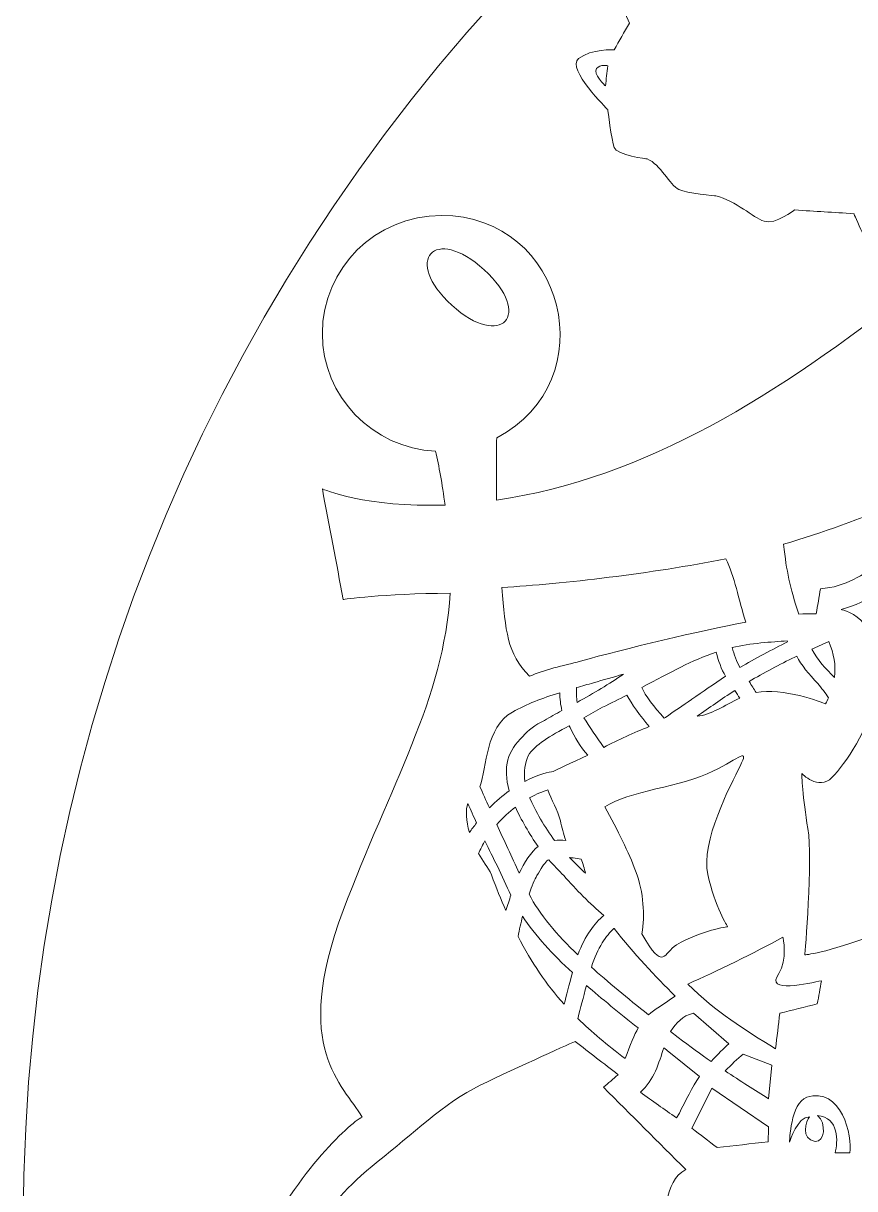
# Model space of a CAD drawing. Header units: inches. Extents: x 50 to 350, y -350 to -50.
# Drawn here: x 50 to 118.6, y -197.3 to -101.1 of the extents above; entities that cross this region are included whole.
import ezdxf

# ---------------------------------------------------------------- set-up
doc = ezdxf.new("R2010")
doc.units = ezdxf.units.IN
doc.header["$MEASUREMENT"] = 0
doc.layers.add('Layer 1', color=7, linetype='Continuous')

msp = doc.modelspace()

# ---------------------------------------------------------------- linework, layer by layer
at = {"layer": 'Layer 1', "lineweight": 0}
for points, knots in [([(350.001, -200), (350.001, -282.843), (282.843, -350.001), (200, -350.001), (117.158, -350.001), (50, -282.843), (50, -200), (50, -117.158), (117.158, -50), (200, -50), (282.843, -50), (350.001, -117.158), (350.001, -200)], [0, 0, 0, 0, 1, 1, 1, 2, 2, 2, 3, 3, 3, 4, 4, 4, 4]), ([(320.411, -122.268), (325.828, -122.268), (330.222, -126.99), (330.222, -132.811), (330.222, -137.591), (327.26, -141.628), (323.201, -142.92), (322.198, -145.036), (321.827, -146.287), (321.353, -147.726), (325.297, -148.286), (327.494, -148.286), (327.494, -148.286), (327.321, -150.582), (327.15, -152.879), (326.977, -155.175), (326.977, -155.175), (323.875, -154.754), (320.217, -154.077), (317.389, -168.073), (330.047, -175.517), (322.285, -187.649), (330.547, -195.985), (339.351, -213.693), (346.107, -229.363), (345.009, -234.853), (343.303, -236.687), (339.087, -240.176), (339.087, -240.176), (338.57, -243.963), (338.398, -247.319), (338.085, -253.433), (336.941, -259.108), (334.295, -264.596), (331.557, -270.277), (328.481, -275.73), (325.059, -280.999), (324.94, -278.994), (324.646, -277.055), (324.542, -276.065), (324.37, -274.429), (323.423, -275.376), (321.272, -276.581), (319.12, -277.785), (319.464, -278.216), (319.464, -278.216), (319.464, -278.216), (319.55, -281.572), (319.378, -288.027), (319.367, -288.451), (319.382, -288.802), (319.418, -289.093), (292.267, -325.414), (248.93, -348.932), (200.104, -348.932), (131.182, -348.932), (73.191, -302.075), (56.232, -238.489), (59.638, -233.878), (67.193, -226.172), (69.598, -226.601), (68.374, -223.839), (65.854, -215.648), (66.177, -209.528), (64.674, -206.102), (62.79, -204.965), (62.364, -202.535), (64.052, -201.874), (65.929, -202.198), (69.455, -202.499), (72.069, -196.426), (76.895, -191.827), (77.937, -191.343), (76.388, -188.587), (72.082, -185.832), (76.388, -174.292), (80.22, -164.023), (84.733, -156.754), (85.195, -148.116), (79.579, -148.152), (76.388, -148.63), (76.388, -148.63), (75.814, -145.588), (75.24, -142.545), (74.665, -139.502), (74.665, -139.502), (78.301, -141.082), (84.783, -140.834), (84.557, -139.074), (84.285, -137.604), (84.004, -136.391), (78.807, -136.144), (74.665, -131.887), (74.665, -126.672), (74.665, -121.298), (79.062, -116.941), (84.481, -116.941), (94.709, -116.941), (98.048, -130.593), (89.046, -135.288), (89.021, -136.746), (89.007, -138.563), (89.036, -140.434), (101.386, -138.61), (112.235, -131.75), (123.33, -123.028), (122.449, -122.752), (120.941, -122.14), (120.507, -121.211), (119.773, -119.639), (118.515, -116.808), (118.515, -116.808), (116.768, -116.669), (115.365, -116.615), (113.618, -116.475), (113.618, -116.475), (112.046, -117.733), (111.102, -117.418), (110.167, -117.107), (108.812, -115.741), (107.119, -115.322), (107.119, -115.322), (104.708, -115.112), (104.079, -114.798), (103.3, -114.408), (102.573, -112.711), (101.458, -112.282), (101.458, -112.282), (98.943, -111.967), (98.733, -111.339), (98.523, -110.71), (98.208, -108.194), (98.208, -108.194), (98.208, -108.194), (94.758, -104.841), (95.806, -104.002), (96.855, -103.164), (98.733, -103.267), (98.733, -103.267), (99.152, -102.533), (99.571, -101.8), (99.991, -101.066), (99.571, -100.092), (96.874, -94.937), (103.24, -96.558), (103.904, -95.894), (104.568, -95.23), (105.232, -94.566), (104.227, -88.901), (107.851, -89.87), (109.32, -89.849), (110.578, -88.941), (111.836, -88.032), (113.094, -87.124), (113.599, -82.681), (119.716, -84.242), (119.559, -84.137), (119.794, -83.981), (120.029, -83.824), (120.264, -83.667), (119.877, -83.332), (116.325, -82.538), (114.836, -83.272), (117.946, -80.197), (118.811, -79.162), (121.375, -76.117), (123.508, -73.584), (126.26, -70.29), (130.009, -68.648), (133.057, -67.312), (136.573, -70.036), (137.938, -71.19), (140.174, -70.422), (142.41, -69.653), (144.647, -68.884), (145.922, -65.908), (148.364, -66.107), (146.533, -68.36), (147.547, -68.15), (148.56, -67.941), (149.573, -67.731), (151.15, -65.152), (152.439, -66.167), (151.356, -67.521), (152.159, -67.487), (152.963, -67.452), (153.766, -67.416), (153.766, -67.416), (154.5, -66.788), (155.129, -66.997), (155.758, -67.207), (155.024, -67.836), (155.024, -67.836), (158.899, -68.678), (161.986, -72.309), (161.724, -78.332), (161.599, -81.215), (161.896, -83.273), (161.681, -85.13), (162.197, -84.456), (162.358, -84.23), (162.776, -83.632), (171.216, -71.576), (186.784, -59.761), (205.73, -59.934), (226.07, -60.119), (228.808, -60.967), (249.647, -77.845), (254.066, -81.424), (257.926, -85.561), (261.401, -89.944), (261.847, -89.205), (262.661, -88.14), (264.134, -86.63), (267.973, -82.69), (271.933, -81.753), (275.519, -81.107), (281.48, -80.033), (289.979, -81.324), (294.194, -85.588), (296.236, -87.654), (298.761, -92.681), (299.24, -94.675), (299.912, -97.473), (302.669, -101.005), (301.963, -102.993), (306.277, -110.169), (304.107, -108.027), (303.928, -111.502), (303.841, -113.184), (302.92, -116.36), (301.597, -117.285), (300.273, -118.21), (299.53, -117.808), (299.933, -118.463), (300.336, -119.117), (299.131, -120.057), (297.764, -121.339), (296.607, -122.424), (294.448, -123.275), (293.81, -123.511), (294.198, -124.262), (294.255, -124.702), (296.512, -124.654), (298.532, -124.611), (299.349, -124.267), (298.919, -125.169), (298.489, -126.072), (297.113, -128.952), (296.082, -129.769), (295.051, -130.585), (295.266, -131.746), (294.621, -131.531), (293.976, -131.316), (292.515, -129.253), (292.945, -130.413), (293.366, -131.552), (292.795, -131.615), (293.91, -133.686), (306.161, -141.595), (312.959, -145.744), (317.891, -147.09), (318.202, -145.937), (318.378, -144.393), (318.241, -143.095), (313.867, -142.033), (310.599, -137.832), (310.599, -132.811), (310.599, -126.99), (314.993, -122.268), (320.411, -122.268), (320.411, -122.268), (320.411, -122.268), (320.411, -122.268)], [0, 0, 0, 0, 1, 1, 1, 2, 2, 2, 3, 3, 3, 4, 4, 4, 5, 5, 5, 6, 6, 6, 7, 7, 7, 8, 8, 8, 9, 9, 9, 10, 10, 10, 11, 11, 11, 12, 12, 12, 13, 13, 13, 14, 14, 14, 15, 15, 15, 16, 16, 16, 17, 17, 17, 18, 18, 18, 19, 19, 19, 20, 20, 20, 21, 21, 21, 22, 22, 22, 23, 23, 23, 24, 24, 24, 25, 25, 25, 26, 26, 26, 27, 27, 27, 28, 28, 28, 29, 29, 29, 30, 30, 30, 31, 31, 31, 32, 32, 32, 33, 33, 33, 34, 34, 34, 35, 35, 35, 36, 36, 36, 37, 37, 37, 38, 38, 38, 39, 39, 39, 40, 40, 40, 41, 41, 41, 42, 42, 42, 43, 43, 43, 44, 44, 44, 45, 45, 45, 46, 46, 46, 47, 47, 47, 48, 48, 48, 49, 49, 49, 50, 50, 50, 51, 51, 51, 52, 52, 52, 53, 53, 53, 54, 54, 54, 55, 55, 55, 56, 56, 56, 57, 57, 57, 58, 58, 58, 59, 59, 59, 60, 60, 60, 61, 61, 61, 62, 62, 62, 63, 63, 63, 64, 64, 64, 65, 65, 65, 66, 66, 66, 67, 67, 67, 68, 68, 68, 69, 69, 69, 70, 70, 70, 71, 71, 71, 72, 72, 72, 73, 73, 73, 74, 74, 74, 75, 75, 75, 76, 76, 76, 77, 77, 77, 78, 78, 78, 79, 79, 79, 80, 80, 80, 81, 81, 81, 82, 82, 82, 83, 83, 83, 84, 84, 84, 85, 85, 85, 86, 86, 86, 87, 87, 87, 88, 88, 88, 89, 89, 89, 90, 90, 90, 91, 91, 91, 91]), ([(98.208, -104.6), (98.144, -105.152), (98.079, -105.704), (98.015, -106.256), (98.015, -106.256), (96.949, -105.24), (97.272, -104.826), (97.595, -104.412), (98.273, -104.6), (98.208, -104.6), (98.208, -104.6), (98.208, -104.6), (98.208, -104.6)], [0, 0, 0, 0, 1, 1, 1, 2, 2, 2, 3, 3, 3, 4, 4, 4, 4]), ([(88.01, -121.417), (92.092, -125.126), (89.429, -128.058), (85.346, -124.348), (81.264, -120.639), (83.927, -117.708), (88.01, -121.417), (88.01, -121.417), (88.01, -121.417), (88.01, -121.417)], [0, 0, 0, 0, 1, 1, 1, 2, 2, 2, 3, 3, 3, 3]), ([(113.959, -149.844), (113.221, -147.527), (112.962, -146.388), (112.711, -144.073), (118.958, -142.242), (126.277, -139.015), (128.139, -138.149), (128.106, -138.349), (127.887, -139.952), (127.419, -140.93), (127.116, -140.705), (126.469, -140.653), (126.165, -140.428), (126.165, -140.428), (121.862, -143.784), (120.657, -143.784), (119.452, -143.784), (120.657, -145.678), (120.657, -145.678), (119.275, -146.517), (117.876, -147.611), (115.751, -147.744), (115.636, -148.432), (115.522, -149.12), (115.407, -149.809), (115.407, -149.809), (114.876, -149.791), (113.959, -149.844), (113.959, -149.844), (113.959, -149.844), (113.959, -149.844)], [0, 0, 0, 0, 1, 1, 1, 2, 2, 2, 3, 3, 3, 4, 4, 4, 5, 5, 5, 6, 6, 6, 7, 7, 7, 8, 8, 8, 9, 9, 9, 10, 10, 10, 10]), ([(107.954, -145.282), (108.634, -146.644), (109.026, -148.691), (109.583, -150.505), (105.893, -151.191), (99.568, -152.711), (95.957, -153.716), (94.515, -154.118), (92.972, -154.406), (91.754, -154.965), (89.852, -153.038), (89.805, -151.255), (89.471, -147.644), (94.586, -147.338), (101.777, -146.489), (107.954, -145.282), (107.954, -145.282), (107.954, -145.282), (107.954, -145.282)], [0, 0, 0, 0, 1, 1, 1, 2, 2, 2, 3, 3, 3, 4, 4, 4, 5, 5, 5, 6, 6, 6, 6]), ([(117.472, -149.465), (119.912, -148.753), (120.855, -147.814), (122.637, -146.366), (122.637, -146.366), (125.563, -149.809), (127.112, -151.272), (128.661, -152.735), (127.714, -153.596), (127.886, -156.092), (128.059, -158.587), (128.145, -165.387), (126.681, -168.743), (125.218, -172.1), (124.702, -174.595), (120.399, -176.231), (116.096, -177.866), (114.46, -177.952), (114.46, -177.952), (114.46, -177.952), (115.149, -170.034), (114.718, -167.538), (114.288, -165.042), (114.202, -162.977), (114.202, -162.977), (114.202, -162.977), (115.579, -164.44), (116.698, -163.321), (117.817, -162.202), (119.796, -159.19), (120.227, -156.78), (120.657, -154.37), (120.054, -151.616), (119.366, -150.67), (118.677, -149.723), (117.472, -149.465), (117.472, -149.465), (117.472, -149.465), (117.472, -149.465), (117.472, -149.465)], [0, 0, 0, 0, 1, 1, 1, 2, 2, 2, 3, 3, 3, 4, 4, 4, 5, 5, 5, 6, 6, 6, 7, 7, 7, 8, 8, 8, 9, 9, 9, 10, 10, 10, 11, 11, 11, 12, 12, 12, 13, 13, 13, 13]), ([(112.998, -152.045), (111.763, -152.133), (109.951, -152.239), (108.475, -152.596), (108.621, -153.166), (108.826, -153.755), (109.11, -154.238), (110.363, -153.494), (111.769, -152.758), (113.042, -152.126), (113.027, -152.099), (113.012, -152.072), (112.998, -152.045), (112.998, -152.045), (112.998, -152.045), (112.998, -152.045)], [0, 0, 0, 0, 1, 1, 1, 2, 2, 2, 3, 3, 3, 4, 4, 4, 5, 5, 5, 5]), ([(116.907, -155.058), (117.032, -154.075), (116.876, -153.092), (116.44, -152.11), (116.44, -152.11), (115.053, -152.736), (115.053, -152.736), (115.481, -153.573), (116.187, -154.375), (116.907, -155.058), (116.907, -155.058), (116.907, -155.058), (116.907, -155.058)], [0, 0, 0, 0, 1, 1, 1, 2, 2, 2, 3, 3, 3, 4, 4, 4, 4]), ([(107.149, -152.984), (105.11, -153.666), (103.438, -154.613), (101.019, -155.883), (101.292, -156.605), (102.023, -157.463), (102.849, -158.437), (102.849, -158.437), (102.96, -158.366), (102.96, -158.366), (103.693, -157.862), (104.401, -157.373), (105.117, -156.891), (105.117, -156.891), (105.155, -156.865), (105.155, -156.865), (106.024, -156.255), (106.943, -155.612), (107.93, -154.971), (107.578, -154.376), (107.327, -153.663), (107.149, -152.984), (107.149, -152.984), (107.149, -152.984), (107.149, -152.984)], [0, 0, 0, 0, 1, 1, 1, 2, 2, 2, 3, 3, 3, 4, 4, 4, 5, 5, 5, 6, 6, 6, 7, 7, 7, 8, 8, 8, 8]), ([(110.437, -156.307), (112.603, -155.872), (115.926, -157.119), (116.172, -157.242), (116.265, -157.073), (116.349, -156.904), (116.424, -156.735), (116.145, -156.351), (115.84, -155.953), (115.532, -155.552), (114.821, -154.825), (114.152, -154.026), (113.791, -153.307), (113.791, -153.307), (113.634, -153.379), (113.634, -153.379), (112.41, -153.987), (111.065, -154.692), (109.865, -155.402), (110.067, -155.717), (110.26, -156.025), (110.437, -156.307), (110.437, -156.307), (110.437, -156.307), (110.437, -156.307)], [0, 0, 0, 0, 1, 1, 1, 2, 2, 2, 3, 3, 3, 4, 4, 4, 5, 5, 5, 6, 6, 6, 7, 7, 7, 8, 8, 8, 8]), ([(97.038, -155.499), (96.54, -155.644), (96.075, -155.778), (95.637, -155.907), (95.637, -155.907), (95.633, -155.913), (95.633, -155.913), (95.616, -156.312), (95.624, -156.737), (95.688, -157.12), (97.062, -156.355), (98.334, -155.584), (99.484, -154.815), (99.484, -154.815), (99.484, -154.796), (99.484, -154.796), (98.668, -155.031), (97.844, -155.269), (97.038, -155.499), (97.038, -155.499), (97.038, -155.499), (97.038, -155.499)], [0, 0, 0, 0, 1, 1, 1, 2, 2, 2, 3, 3, 3, 4, 4, 4, 5, 5, 5, 6, 6, 6, 7, 7, 7, 7]), ([(94.253, -156.323), (92.751, -156.792), (91.561, -157.243), (90.338, -157.931), (88.127, -159.175), (88.244, -162.414), (87.665, -164.091), (87.893, -164.6), (88.157, -165.188), (88.446, -165.829), (88.997, -165.263), (89.552, -164.8), (90.086, -164.424), (89.509, -162.43), (89.981, -161.081), (91.197, -159.928), (91.629, -159.413), (92.222, -158.967), (92.996, -158.609), (93.437, -158.342), (93.917, -158.075), (94.431, -157.803), (94.308, -157.336), (94.26, -156.819), (94.253, -156.323), (94.253, -156.323), (94.253, -156.323), (94.253, -156.323)], [0, 0, 0, 0, 1, 1, 1, 2, 2, 2, 3, 3, 3, 4, 4, 4, 5, 5, 5, 6, 6, 6, 7, 7, 7, 8, 8, 8, 9, 9, 9, 9]), ([(99.788, -156.522), (99.167, -156.84), (98.497, -157.175), (97.763, -157.529), (97.272, -157.819), (96.765, -158.109), (96.244, -158.397), (96.675, -159.094), (97.315, -160.032), (97.875, -160.833), (99.057, -160.228), (100.362, -159.604), (101.631, -159.124), (100.916, -158.256), (100.142, -157.241), (99.788, -156.522), (99.788, -156.522), (99.788, -156.522), (99.788, -156.522)], [0, 0, 0, 0, 1, 1, 1, 2, 2, 2, 3, 3, 3, 4, 4, 4, 5, 5, 5, 6, 6, 6, 6]), ([(105.578, -158.263), (106.729, -158.156), (107.839, -157.36), (109.09, -156.782), (108.967, -156.58), (108.832, -156.364), (108.685, -156.134), (107.565, -156.86), (106.576, -157.567), (105.578, -158.263), (105.578, -158.263), (105.578, -158.263), (105.578, -158.263)], [0, 0, 0, 0, 1, 1, 1, 2, 2, 2, 3, 3, 3, 4, 4, 4, 4]), ([(91.638, -161.523), (91.374, -162.124), (91.285, -162.817), (91.374, -163.643), (92.51, -163.06), (93.404, -162.868), (93.716, -162.814), (94.041, -162.657), (95.154, -162.124), (96.554, -161.488), (95.969, -160.805), (95.47, -160.003), (95.113, -159.198), (95.113, -159.198), (95.026, -159.057), (95.026, -159.057), (93.43, -159.899), (92.226, -160.596), (91.638, -161.523), (91.638, -161.523), (91.638, -161.523), (91.638, -161.523)], [0, 0, 0, 0, 1, 1, 1, 2, 2, 2, 3, 3, 3, 4, 4, 4, 5, 5, 5, 6, 6, 6, 7, 7, 7, 7]), ([(103.873, -177.134), (105.939, -175.93), (108.092, -175.628), (108.092, -175.628), (108.092, -175.628), (107.059, -173.993), (106.456, -171.325), (105.854, -168.657), (108.35, -163.923), (109.124, -162.374), (109.899, -160.825), (109.124, -161.686), (106.887, -162.805), (104.401, -164.047), (99.807, -164.482), (97.968, -165.749), (99.031, -167.676), (99.95, -169.554), (100.499, -171.02), (101.196, -172.879), (101.266, -174.667), (101.023, -176.214), (102.88, -179.454), (102.798, -177.762), (103.873, -177.134), (103.873, -177.134), (103.873, -177.134), (103.873, -177.134)], [0, 0, 0, 0, 1, 1, 1, 2, 2, 2, 3, 3, 3, 4, 4, 4, 5, 5, 5, 6, 6, 6, 7, 7, 7, 8, 8, 8, 9, 9, 9, 9]), ([(94.742, -168.505), (94.57, -167.976), (94.421, -167.436), (94.299, -166.886), (94.113, -166.05), (93.527, -165.114), (93.269, -164.347), (92.879, -164.468), (92.357, -164.667), (91.763, -164.996), (92.199, -166.003), (93.051, -167.503), (93.822, -168.509), (94.116, -168.481), (94.425, -168.481), (94.742, -168.505), (94.742, -168.505), (94.742, -168.505), (94.742, -168.505)], [0, 0, 0, 0, 1, 1, 1, 2, 2, 2, 3, 3, 3, 4, 4, 4, 5, 5, 5, 6, 6, 6, 6]), ([(86.668, -165.46), (86.468, -165.961), (86.511, -166.935), (86.802, -167.86), (86.979, -167.603), (87.173, -167.338), (87.385, -167.064), (87.15, -166.548), (86.912, -166.014), (86.668, -165.46), (86.668, -165.46), (86.668, -165.46), (86.668, -165.46)], [0, 0, 0, 0, 1, 1, 1, 2, 2, 2, 3, 3, 3, 4, 4, 4, 4]), ([(90.591, -165.765), (90.094, -166.146), (89.577, -166.617), (89.065, -167.198), (89.647, -168.483), (90.287, -169.882), (90.912, -171.226), (91.294, -170.375), (91.915, -169.412), (92.461, -169.004), (91.762, -168.041), (91.025, -166.724), (90.591, -165.765), (90.591, -165.765), (90.591, -165.765), (90.591, -165.765)], [0, 0, 0, 0, 1, 1, 1, 2, 2, 2, 3, 3, 3, 4, 4, 4, 5, 5, 5, 5]), ([(87.551, -169.581), (87.858, -170.255), (88.351, -170.659), (88.616, -171.364), (89.012, -172.42), (89.405, -173.395), (89.802, -174.302), (89.941, -173.864), (90.082, -173.433), (90.223, -173.026), (89.858, -172.251), (89.483, -171.443), (89.11, -170.633), (88.765, -169.971), (88.421, -169.277), (88.072, -168.544), (87.956, -168.776), (87.667, -169.325), (87.551, -169.581), (87.551, -169.581), (87.551, -169.581), (87.551, -169.581)], [0, 0, 0, 0, 1, 1, 1, 2, 2, 2, 3, 3, 3, 4, 4, 4, 5, 5, 5, 6, 6, 6, 7, 7, 7, 7]), ([(97.872, -174.702), (96.733, -173.721), (95.61, -172.603), (94.59, -171.42), (94.163, -171.011), (93.744, -170.576), (93.345, -170.115), (93.294, -170.139), (93.243, -170.167), (93.193, -170.2), (92.94, -170.438), (92.698, -170.838), (92.369, -171.406), (92.182, -171.729), (91.957, -172.276), (91.717, -172.939), (92.554, -174.608), (94.032, -176.316), (95.742, -177.952), (96.347, -176.351), (97.144, -175.339), (97.872, -174.702), (97.872, -174.702), (97.872, -174.702), (97.872, -174.702)], [0, 0, 0, 0, 1, 1, 1, 2, 2, 2, 3, 3, 3, 4, 4, 4, 5, 5, 5, 6, 6, 6, 7, 7, 7, 8, 8, 8, 8]), ([(96.376, -171.223), (96.272, -170.827), (96.161, -170.434), (96.019, -170.057), (95.801, -170.016), (95.577, -169.981), (95.349, -169.955), (95.244, -169.943), (95.142, -169.932), (95.044, -169.922), (95.48, -170.372), (95.926, -170.807), (96.376, -171.223), (96.376, -171.223), (96.376, -171.223), (96.376, -171.223)], [0, 0, 0, 0, 1, 1, 1, 2, 2, 2, 3, 3, 3, 4, 4, 4, 5, 5, 5, 5]), ([(90.809, -176.433), (91.931, -178.625), (93.142, -180.398), (94.614, -182.03), (94.803, -181.312), (95.024, -180.456), (95.287, -179.424), (93.678, -177.932), (92.213, -176.358), (91.178, -174.77), (91.044, -175.319), (90.921, -175.88), (90.809, -176.433), (90.809, -176.433), (90.809, -176.433), (90.809, -176.433)], [0, 0, 0, 0, 1, 1, 1, 2, 2, 2, 3, 3, 3, 4, 4, 4, 5, 5, 5, 5]), ([(101.565, -182.898), (102.071, -182.449), (102.717, -182.106), (103.772, -181.354), (102.157, -179.739), (100.352, -177.879), (98.731, -175.769), (98.731, -175.769), (98.704, -175.788), (98.704, -175.788), (98.086, -176.353), (97.377, -177.322), (96.854, -178.978), (98.161, -180.146), (99.84, -181.539), (101.565, -182.898), (101.565, -182.898), (101.565, -182.898), (101.565, -182.898)], [0, 0, 0, 0, 1, 1, 1, 2, 2, 2, 3, 3, 3, 4, 4, 4, 5, 5, 5, 6, 6, 6, 6]), ([(112.653, -176.489), (112.653, -176.489), (113.083, -178.382), (112.309, -179.501), (111.111, -181.232), (114.874, -180.249), (115.837, -180.104), (115.723, -180.734), (115.608, -181.366), (115.493, -181.997), (114.46, -182.255), (113.428, -182.513), (112.395, -182.771), (112.28, -183.747), (112.165, -184.722), (112.05, -185.697), (109.446, -184.106), (107.185, -182.725), (104.821, -180.362), (107.075, -179.344), (110.391, -177.771), (112.653, -176.489), (112.653, -176.489), (112.653, -176.489), (112.653, -176.489)], [0, 0, 0, 0, 1, 1, 1, 2, 2, 2, 3, 3, 3, 4, 4, 4, 5, 5, 5, 6, 6, 6, 7, 7, 7, 8, 8, 8, 8]), ([(95.745, -183.207), (96.874, -184.315), (98.151, -185.388), (99.638, -186.52), (100.076, -185.332), (100.402, -184.552), (100.714, -183.991), (99.175, -182.776), (97.683, -181.543), (96.453, -180.471), (96.187, -181.502), (95.954, -182.382), (95.753, -183.123), (95.753, -183.123), (95.745, -183.207), (95.745, -183.207), (95.745, -183.207), (95.745, -183.207), (95.745, -183.207)], [0, 0, 0, 0, 1, 1, 1, 2, 2, 2, 3, 3, 3, 4, 4, 4, 5, 5, 5, 6, 6, 6, 6]), ([(103.393, -184.27), (103.393, -184.27), (104.007, -184.778), (104.007, -184.778), (104.973, -185.502), (105.904, -186.177), (106.737, -186.752), (107.291, -186.142), (107.777, -185.665), (108.202, -185.284), (108.202, -185.284), (105.284, -182.766), (105.284, -182.766), (104.329, -183.004), (103.907, -183.55), (103.393, -184.27), (103.393, -184.27), (103.393, -184.27), (103.393, -184.27)], [0, 0, 0, 0, 1, 1, 1, 2, 2, 2, 3, 3, 3, 4, 4, 4, 5, 5, 5, 6, 6, 6, 6]), ([(95.526, -185.095), (96.703, -186.013), (97.879, -186.931), (99.055, -187.849), (98.653, -188.193), (98.252, -188.538), (97.85, -188.882), (100.116, -191.148), (102.383, -193.415), (104.649, -195.681), (102.703, -196.654), (103.161, -199.751), (102.756, -200.156), (103.186, -200.185), (103.616, -200.213), (104.047, -200.242), (104.047, -200.242), (105.165, -201.447), (103.875, -202.05), (102.584, -202.652), (101.981, -203.427), (100.432, -202.996), (98.883, -202.566), (97.075, -201.878), (96.301, -202.394), (95.526, -202.91), (96.301, -203.857), (97.506, -204.546), (98.711, -205.234), (100.346, -205.32), (100.69, -205.751), (101.034, -206.18), (101.637, -206.697), (101.637, -206.697), (101.637, -206.697), (98.281, -208.505), (96.645, -208.676), (95.01, -208.849), (93.031, -208.074), (92.6, -208.505), (92.17, -208.935), (92.772, -210.312), (93.547, -210.484), (94.321, -210.656), (95.182, -210.828), (95.182, -210.828), (93.155, -211.438), (92.624, -213.03), (94.925, -212.853), (96.572, -212.727), (98.091, -212.406), (99.267, -212.123), (100.198, -212.8), (96.758, -213.278), (96.817, -214.272), (96.926, -216.136), (101.342, -214.044), (102.319, -213.068), (103.35, -212.036), (104.468, -210.274), (105.155, -209.844), (105.843, -209.415), (106.23, -209.071), (106.23, -209.071), (106.23, -209.071), (107.575, -216.078), (107.834, -217.369), (108.092, -218.66), (107.834, -221.328), (110.502, -221.586), (113.17, -221.844), (113.256, -221.672), (114.805, -222.447), (116.354, -223.221), (118.506, -224.685), (118.247, -222.533), (117.537, -216.617), (117.093, -212.195), (117.903, -206.525), (119.54, -206.161), (117.944, -210.394), (118.764, -216.68), (119.28, -220.639), (120.054, -225.201), (119.108, -226.233), (118.161, -227.266), (118.764, -225.717), (117.559, -225.631), (116.354, -225.545), (113.256, -223.566), (113.256, -223.566), (113.575, -228.352), (112.588, -230.791), (110.243, -235.012), (109.813, -235.787), (111.448, -241.639), (111.362, -243.705), (111.232, -246.838), (109.472, -255.203), (108.866, -257.991), (108.866, -257.991), (104.477, -255.667), (103.702, -255.84), (102.562, -256.012), (101.745, -262.638), (102.153, -263.585), (102.239, -264.532), (104.391, -266.339), (104.391, -266.339), (103.989, -266.282), (103.588, -266.224), (103.186, -266.167), (103.186, -266.167), (103.702, -268.663), (103.186, -270.556), (102.67, -272.45), (102.67, -278.474), (102.67, -278.474), (102.67, -278.474), (94.321, -273.827), (92.342, -272.019), (90.363, -270.212), (89.588, -270.04), (87.522, -270.9), (85.457, -271.761), (79.519, -272.794), (79.519, -272.794), (79.519, -272.794), (79.174, -268.577), (80.551, -268.663), (81.928, -268.749), (84.338, -268.404), (84.682, -267.716), (85.027, -267.027), (83.563, -267.372), (83.047, -267.458), (82.531, -267.544), (79.949, -265.995), (79.002, -264.36), (78.055, -262.725), (72.375, -253.86), (72.375, -245.254), (72.375, -236.647), (72.375, -233.291), (73.322, -231.053), (74.269, -228.815), (73.752, -227.869), (73.752, -227.869), (73.752, -227.869), (69.105, -221.93), (68.847, -218.832), (68.588, -215.734), (68.416, -209.882), (68.416, -209.882), (68.416, -209.882), (69.363, -210.398), (70.224, -212.033), (71.084, -213.668), (70.396, -213.41), (70.912, -216.68), (72.1, -224.203), (72.883, -224.432), (77.281, -227.782), (77.281, -227.782), (75.99, -232.86), (76.076, -237.422), (76.162, -241.983), (78.314, -249.471), (79.949, -252.827), (81.584, -256.184), (85.027, -261.864), (85.027, -261.864), (85.027, -261.864), (83.822, -256.098), (83.736, -251.794), (83.65, -247.491), (82.703, -239.745), (81.498, -238.369), (80.293, -236.991), (79.002, -235.098), (79.002, -235.098), (79.295, -233.215), (79.48, -229.621), (81.24, -227.61), (80.896, -226.262), (79.432, -225.516), (78.658, -225.201), (78.658, -225.201), (80.465, -223.91), (79.519, -221.156), (78.572, -218.402), (73.666, -211.689), (71.945, -209.795), (70.224, -207.902), (70.826, -205.837), (69.535, -205.406), (68.244, -204.976), (65.404, -204.201), (65.404, -204.201), (65.404, -204.201), (67.47, -203.943), (69.105, -204.287), (70.74, -204.632), (72.719, -203.513), (73.322, -204.287), (73.924, -205.062), (73.752, -204.287), (73.924, -203.685), (74.096, -203.083), (73.494, -201.533), (74.441, -200.156), (75.388, -198.779), (76.506, -197.144), (79.26, -194.993), (82.014, -192.841), (84.682, -190.173), (87.695, -188.71), (90.707, -187.247), (95.526, -185.095), (95.526, -185.095), (95.526, -185.095), (95.526, -185.095), (95.526, -185.095)], [0, 0, 0, 0, 1, 1, 1, 2, 2, 2, 3, 3, 3, 4, 4, 4, 5, 5, 5, 6, 6, 6, 7, 7, 7, 8, 8, 8, 9, 9, 9, 10, 10, 10, 11, 11, 11, 12, 12, 12, 13, 13, 13, 14, 14, 14, 15, 15, 15, 16, 16, 16, 17, 17, 17, 18, 18, 18, 19, 19, 19, 20, 20, 20, 21, 21, 21, 22, 22, 22, 23, 23, 23, 24, 24, 24, 25, 25, 25, 26, 26, 26, 27, 27, 27, 28, 28, 28, 29, 29, 29, 30, 30, 30, 31, 31, 31, 32, 32, 32, 33, 33, 33, 34, 34, 34, 35, 35, 35, 36, 36, 36, 37, 37, 37, 38, 38, 38, 39, 39, 39, 40, 40, 40, 41, 41, 41, 42, 42, 42, 43, 43, 43, 44, 44, 44, 45, 45, 45, 46, 46, 46, 47, 47, 47, 48, 48, 48, 49, 49, 49, 50, 50, 50, 51, 51, 51, 52, 52, 52, 53, 53, 53, 54, 54, 54, 55, 55, 55, 56, 56, 56, 57, 57, 57, 58, 58, 58, 59, 59, 59, 60, 60, 60, 61, 61, 61, 62, 62, 62, 63, 63, 63, 64, 64, 64, 65, 65, 65, 66, 66, 66, 67, 67, 67, 68, 68, 68, 69, 69, 69, 70, 70, 70, 71, 71, 71, 72, 72, 72, 73, 73, 73, 74, 74, 74, 74]), ([(103.252, -185.945), (103.252, -185.945), (105.763, -188.002), (105.763, -188.002), (105.203, -188.858), (104.607, -189.999), (104.113, -191.014), (104.113, -191.014), (103.866, -191.405), (103.866, -191.405), (102.877, -190.703), (101.889, -190.001), (100.9, -189.299), (102.033, -188.292), (102.431, -186.845), (102.827, -185.625), (102.969, -185.732), (103.111, -185.839), (103.252, -185.945), (103.252, -185.945), (103.252, -185.945), (103.252, -185.945)], [0, 0, 0, 0, 1, 1, 1, 2, 2, 2, 3, 3, 3, 4, 4, 4, 5, 5, 5, 6, 6, 6, 7, 7, 7, 7]), ([(109.385, -186.142), (109.385, -186.142), (111.732, -187.064), (111.732, -187.064), (111.732, -187.064), (111.469, -189.833), (111.469, -189.833), (110.367, -189.147), (109.119, -188.353), (107.895, -187.537), (108.38, -187.02), (108.915, -186.537), (109.385, -186.142), (109.385, -186.142), (109.385, -186.142), (109.385, -186.142)], [0, 0, 0, 0, 1, 1, 1, 2, 2, 2, 3, 3, 3, 4, 4, 4, 5, 5, 5, 5]), ([(106.79, -188.956), (106.79, -188.956), (111.474, -192.136), (111.474, -192.136), (111.459, -192.551), (111.445, -192.967), (111.431, -193.382), (110.027, -193.54), (108.623, -193.698), (107.218, -193.855), (106.531, -193.325), (105.843, -192.795), (105.155, -192.265), (105.155, -192.265), (106.781, -188.972), (106.781, -188.972), (106.781, -188.972), (106.79, -188.956), (106.79, -188.956), (106.79, -188.956), (106.79, -188.956), (106.79, -188.956)], [0, 0, 0, 0, 1, 1, 1, 2, 2, 2, 3, 3, 3, 4, 4, 4, 5, 5, 5, 6, 6, 6, 7, 7, 7, 7]), ([(113.199, -193.401), (113.199, -193.401), (113.274, -190.164), (114.629, -189.712), (117.448, -188.773), (118.437, -192.954), (118.167, -194.304), (117.766, -194.304), (117.665, -194.304), (116.963, -194.304), (117.199, -193.408), (117.302, -191.36), (115.495, -191.218), (116.276, -191.849), (116.099, -193.441), (115.325, -193.347), (114.076, -193.197), (114.562, -191.622), (114.837, -191.317), (113.851, -191.339), (113.261, -193.281), (113.199, -193.401), (113.199, -193.401), (113.199, -193.401), (113.199, -193.401)], [0, 0, 0, 0, 1, 1, 1, 2, 2, 2, 3, 3, 3, 4, 4, 4, 5, 5, 5, 6, 6, 6, 7, 7, 7, 8, 8, 8, 8])]:
    msp.add_open_spline(points, degree=3, knots=knots, dxfattribs=at)

doc.saveas('drawing.dxf')
